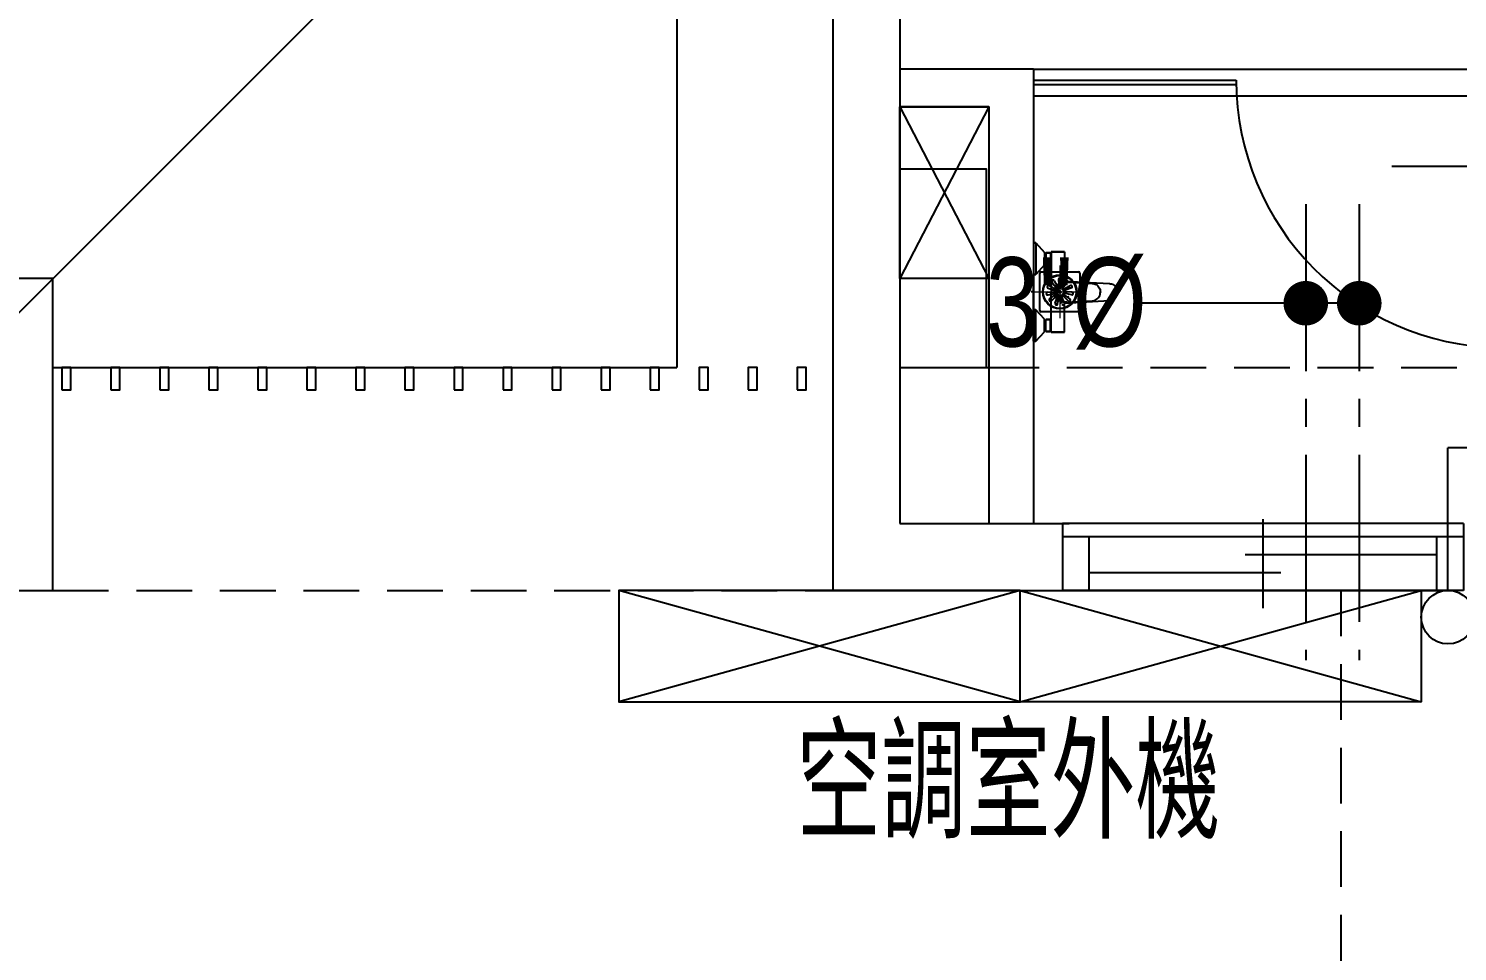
# Model space of a CAD drawing. Header units: millimetres. Extents: x 98197 to 106565, y 53890 to 60222.
# Drawn here: x 99254.2 to 99574.8, y 56274.6 to 56481.6 of the extents above; entities that cross this region are included whole.
import ezdxf

# ---------------------------------------------------------------- set-up
doc = ezdxf.new("R2010")
doc.units = ezdxf.units.MM
doc.header["$LTSCALE"] = 50
doc.header["$MEASUREMENT"] = 0
for name, pattern in [('CENTER', [2, 1.25, -0.25, 0.25, -0.25]), ('CENTER2', [1.125, 0.75, -0.125, 0.125, -0.125]), ('HIDDEN', [0.375, 0.25, -0.125])]:
    doc.linetypes.add(name, pattern=pattern)
doc.layers.get('0').update_dxf_attribs({"color": 8, "linetype": 'CONTINUOUS'})
for name, color, linetype in [('00', 7, 'HIDDEN'), ('35', 4, 'CENTER2'), ('36雨排水', 3, 'CONTINUOUS')]:
    doc.layers.add(name, color=color, linetype=linetype)
doc.layers.add('CENTE', color=8, linetype='CENTER', lineweight=9)
doc.styles.add('CHINA', font='c2', dxfattribs={"bigfont": 'china'})
doc.styles.add('CHINESET', font='c2.shx', dxfattribs={"bigfont": 'china.shx'})

# ---------------------------------------------------------------- blocks, each defined once
blk = doc.blocks.new('1111111')
at = {"layer": '36雨排水', "linetype": 'Continuous'}
blk.add_line((4902.82, 3830.25), (4712.61, 3640.04), dxfattribs=at)
blk = doc.blocks.new('*U45', base_point=(551368.96, 44174.06))
for p, q in [((551368.96, 44185.56), (551368.96, 44165.56)), ((551323.96, 44166.56), (551323.96, 44181.56)), ((551413.96, 44181.56), (551323.96, 44181.56)), ((551329.96, 44181.56), (551329.96, 44169.56)), ((551407.96, 44181.56), (551407.96, 44169.56)), ((551413.96, 44166.56), (551413.96, 44181.56)), ((551329.96, 44177.56), (551372.96, 44177.56)), ((551407.96, 44173.56), (551364.96, 44173.56)), ((551413.96, 44169.56), (551323.96, 44169.56)), ((551413.96, 44166.56), (551323.96, 44166.56))]:
    blk.add_line(p, q)
blk = doc.blocks.new('1247A')
for p, q in [((-13298.51, 8267.25), (-13298.01, 8267.25)), ((-13298.01, 8267.25), (-13298.51, 8267.25)), ((-13298.51, 8267.25), (-13298.51, 8267.12)), ((-13298.51, 8267.12), (-13298.51, 8266.77)), ((-13298.51, 8266.77), (-13298.51, 8266.2)), ((-13298.51, 8266.2), (-13298.51, 8265.46)), ((-13298.51, 8265.46), (-13298.51, 8264.61)), ((-13298.51, 8264.61), (-13298.51, 8263.7)), ((-13298.01, 8267.25), (-13296.01, 8265.12)), ((-13298.01, 8267.25), (-13296.01, 8265.12)), ((-13298.01, 8267.25), (-13298.01, 8267.12)), ((-13298.01, 8267.12), (-13298.01, 8266.77)), ((-13298.01, 8266.77), (-13298.01, 8266.2)), ((-13298.01, 8266.2), (-13298.01, 8265.46)), ((-13298.01, 8265.46), (-13298.01, 8264.61)), ((-13298.01, 8264.61), (-13298.01, 8263.7)), ((-13296.01, 8265.12), (-13296.01, 8265.07)), ((-13296.01, 8265.07), (-13296.01, 8264.93)), ((-13296.01, 8264.93), (-13296.01, 8264.82)), ((-13296.01, 8264.93), (-13296.01, 8264.7)), ((-13296.01, 8264.82), (-13295.91, 8264.82)), ((-13296.01, 8264.82), (-13296.01, 8264.77)), ((-13295.91, 8264.82), (-13296.01, 8264.82)), ((-13296.01, 8264.77), (-13296.01, 8264.66)), ((-13296.01, 8264.7), (-13296.01, 8264.41)), ((-13296.01, 8264.66), (-13296.01, 8264.49)), ((-13296.01, 8264.49), (-13296.01, 8264.26)), ((-13296.01, 8264.41), (-13296.01, 8264.06)), ((-13296.01, 8264.26), (-13296.01, 8263.98)), ((-13296.01, 8264.06), (-13296.01, 8263.7)), ((-13295.71, 8265.02), (-13295.91, 8264.82)), ((-13295.91, 8264.82), (-13295.91, 8264.77)), ((-13295.91, 8264.77), (-13295.91, 8264.66)), ((-13295.91, 8264.66), (-13295.91, 8264.49)), ((-13295.91, 8264.49), (-13295.91, 8264.26)), ((-13295.91, 8264.26), (-13295.91, 8263.98)), ((-13295.71, 8265.02), (-13295.51, 8265.02)), ((-13295.51, 8265.02), (-13295.71, 8265.02)), ((-13295.71, 8265.02), (-13295.71, 8264.97)), ((-13295.71, 8264.97), (-13295.71, 8262.38)), ((-13295.51, 8265.02), (-13295.21, 8265.02)), ((-13295.21, 8265.02), (-13295.51, 8265.02)), ((-13294.91, 8265.02), (-13295.21, 8265.02)), ((-13295.21, 8265.02), (-13294.91, 8265.02)), ((-13294.91, 8265.02), (-13294.71, 8265.02)), ((-13294.71, 8265.02), (-13294.91, 8265.02)), ((-13294.71, 8265.02), (-13294.51, 8264.82)), ((-13294.71, 8265.02), (-13294.71, 8264.97)), ((-13294.71, 8264.97), (-13294.71, 8262.38)), ((-13294.01, 8265.2), (-13294.51, 8265.2)), ((-13294.51, 8265.2), (-13294.01, 8265.2)), ((-13294.51, 8265.2), (-13294.51, 8265.14)), ((-13294.51, 8265.14), (-13294.51, 8256.2)), ((-13294.51, 8265.14), (-13294.51, 8256.2)), ((-13293.51, 8265.2), (-13294.01, 8265.2)), ((-13294.01, 8265.2), (-13293.51, 8265.2)), ((-13293, 8265.2), (-13293.51, 8265.2)), ((-13293.51, 8265.2), (-13293, 8265.2)), ((-13293, 8265.2), (-13292.54, 8265.2)), ((-13292.54, 8265.2), (-13293, 8265.2)), ((-13292.54, 8265.2), (-13292.13, 8265.2)), ((-13292.13, 8265.2), (-13292.54, 8265.2)), ((-13292.13, 8265.2), (-13291.82, 8265.2)), ((-13291.82, 8265.2), (-13292.13, 8265.2)), ((-13291.82, 8265.2), (-13291.63, 8265.2)), ((-13291.63, 8265.2), (-13291.82, 8265.2)), ((-13291.63, 8265.2), (-13291.55, 8265.2)), ((-13291.55, 8265.2), (-13291.63, 8265.2)), ((-13291.55, 8265.2), (-13291.51, 8265.14)), ((-13291.51, 8265.14), (-13291.51, 8258.66)), ((-13291.51, 8265.14), (-13291.51, 8258.66)), ((-13298.51, 8263.7), (-13298.51, 8262.79)), ((-13298.51, 8262.79), (-13298.51, 8261.93)), ((-13298.51, 8261.93), (-13298.51, 8261.19)), ((-13298.51, 8261.19), (-13298.51, 8260.63)), ((-13298.01, 8263.7), (-13298.01, 8262.79)), ((-13298.01, 8262.79), (-13298.01, 8261.93)), ((-13296.01, 8262.28), (-13298.01, 8260.15)), ((-13298.01, 8261.93), (-13298.01, 8261.19)), ((-13298.01, 8261.19), (-13298.01, 8260.63)), ((-13296.01, 8263.98), (-13296.01, 8263.7)), ((-13296.01, 8263.7), (-13296.01, 8263.33)), ((-13296.01, 8263.7), (-13296.01, 8263.42)), ((-13296.01, 8263.42), (-13296.01, 8263.14)), ((-13296.01, 8263.33), (-13296.01, 8262.99)), ((-13296.01, 8263.14), (-13296.01, 8262.91)), ((-13296.01, 8262.99), (-13296.01, 8262.7)), ((-13296.01, 8262.91), (-13296.01, 8262.74)), ((-13296.01, 8262.74), (-13296.01, 8262.62)), ((-13296.01, 8262.7), (-13296.01, 8262.47)), ((-13296.01, 8262.62), (-13296.01, 8262.58)), ((-13296.01, 8262.58), (-13296.01, 8262.47)), ((-13296.01, 8262.58), (-13295.91, 8262.58)), ((-13295.91, 8262.58), (-13296.01, 8262.58)), ((-13296.01, 8262.47), (-13296.01, 8262.33)), ((-13296.01, 8262.33), (-13296.01, 8262.28)), ((-13295.91, 8263.98), (-13295.91, 8263.7)), ((-13295.91, 8263.7), (-13295.91, 8263.42)), ((-13295.91, 8263.42), (-13295.91, 8263.14)), ((-13295.91, 8263.14), (-13295.91, 8262.91)), ((-13295.91, 8262.91), (-13295.91, 8262.74)), ((-13295.91, 8262.74), (-13295.91, 8262.62)), ((-13295.91, 8262.62), (-13295.91, 8262.58)), ((-13295.91, 8262.58), (-13295.71, 8262.38)), ((-13295.21, 8262.38), (-13295.71, 8262.38)), ((-13295.71, 8262.38), (-13295.21, 8262.38)), ((-13294.91, 8262.38), (-13295.21, 8262.38)), ((-13295.21, 8262.38), (-13294.91, 8262.38)), ((-13294.91, 8262.38), (-13294.71, 8262.38)), ((-13294.71, 8262.38), (-13294.91, 8262.38)), ((-13294.51, 8262.58), (-13294.71, 8262.38)), ((-13298.51, 8260.63), (-13298.51, 8260.28)), ((-13298.51, 8260.28), (-13298.51, 8260.15)), ((-13298.51, 8260.15), (-13298.01, 8260.15)), ((-13298.01, 8260.15), (-13298.51, 8260.15)), ((-13298.51, 8252.25), (-13298.51, 8260.15)), ((-13298.01, 8260.63), (-13298.01, 8260.28)), ((-13298.01, 8260.28), (-13298.01, 8260.15)), ((-13293.27, 8257.76), (-13293.61, 8257.29)), ((-13293.14, 8257.75), (-13293.32, 8257.54)), ((-13292.81, 8258.11), (-13293.27, 8257.76)), ((-13292.95, 8257.94), (-13293.14, 8257.75)), ((-13292.72, 8258.11), (-13292.95, 8257.94)), ((-13292.29, 8258.32), (-13292.81, 8258.11)), ((-13292.48, 8258.22), (-13292.72, 8258.11)), ((-13292.5, 8257.79), (-13292.69, 8257.57)), ((-13292.3, 8257.98), (-13292.5, 8257.79)), ((-13292.06, 8258.16), (-13292.3, 8257.98)), ((-13291.98, 8258.37), (-13292.29, 8258.32)), ((-13291.98, 8258.37), (-13292.29, 8258.32)), ((-13291.81, 8258.28), (-13292.06, 8258.16)), ((-13291.28, 8258.43), (-13291.98, 8258.37)), ((-13291.55, 8258.37), (-13291.81, 8258.28)), ((-13291.28, 8258.43), (-13291.55, 8258.37)), ((-13291.51, 8258.66), (-13281.48, 8258.1)), ((-13290.99, 8258.46), (-13291.28, 8258.43)), ((-13290.99, 8258.46), (-13290.58, 8258.45)), ((-13290.58, 8258.45), (-13290.21, 8258.44)), ((-13290.21, 8258.44), (-13289.79, 8258.42)), ((-13289.79, 8258.42), (-13289.36, 8258.4)), ((-13289.36, 8258.4), (-13289.05, 8258.38)), ((-13289.05, 8258.38), (-13285.35, 8258.15)), ((-13285.35, 8258.15), (-13285.11, 8258.13)), ((-13285.11, 8258.13), (-13284.87, 8258.08)), ((-13284.87, 8258.08), (-13284.64, 8257.99)), ((-13284.64, 8257.99), (-13284.43, 8257.89)), ((-13284.43, 8257.89), (-13284.22, 8257.74)), ((-13284.22, 8257.74), (-13284.05, 8257.57)), ((-13281.48, 8258.1), (-13281.23, 8258.08)), ((-13281.23, 8258.08), (-13280.99, 8258.03)), ((-13280.99, 8258.03), (-13280.76, 8257.95)), ((-13280.76, 8257.95), (-13280.54, 8257.85)), ((-13280.54, 8257.85), (-13280.33, 8257.7)), ((-13280.33, 8257.7), (-13280.16, 8257.54)), ((-13294.51, 8247.26), (-13294.51, 8256.2)), ((-13294.51, 8247.26), (-13294.51, 8256.2)), ((-13293.82, 8256.76), (-13293.9, 8256.2)), ((-13293.82, 8255.64), (-13293.9, 8256.2)), ((-13293.61, 8257.29), (-13293.82, 8256.76)), ((-13293.61, 8255.11), (-13293.82, 8255.64)), ((-13293.72, 8256.49), (-13293.74, 8256.2)), ((-13293.72, 8255.91), (-13293.74, 8256.2)), ((-13293.67, 8256.76), (-13293.72, 8256.49)), ((-13293.67, 8255.64), (-13293.72, 8255.91)), ((-13293.58, 8257.04), (-13293.67, 8256.76)), ((-13293.58, 8255.36), (-13293.67, 8255.64)), ((-13293.27, 8254.64), (-13293.61, 8255.11)), ((-13293.48, 8257.29), (-13293.58, 8257.04)), ((-13293.48, 8255.11), (-13293.58, 8255.36)), ((-13293.32, 8257.54), (-13293.48, 8257.29)), ((-13293.32, 8254.86), (-13293.48, 8255.11)), ((-13293.14, 8254.65), (-13293.32, 8254.86)), ((-13292.81, 8254.29), (-13293.27, 8254.64)), ((-13292.95, 8254.46), (-13293.14, 8254.65)), ((-13293.11, 8256.5), (-13293.13, 8256.2)), ((-13293.11, 8255.9), (-13293.13, 8256.2)), ((-13293.05, 8256.78), (-13293.11, 8256.5)), ((-13293.05, 8255.62), (-13293.11, 8255.9)), ((-13292.97, 8257.06), (-13293.05, 8256.78)), ((-13292.97, 8255.34), (-13293.05, 8255.62)), ((-13292.85, 8257.33), (-13292.97, 8257.06)), ((-13292.85, 8255.07), (-13292.97, 8255.34)), ((-13292.72, 8254.29), (-13292.95, 8254.46)), ((-13292.69, 8257.57), (-13292.85, 8257.33)), ((-13292.69, 8254.83), (-13292.85, 8255.07)), ((-13292.5, 8254.61), (-13292.69, 8254.83)), ((-13292.3, 8254.42), (-13292.5, 8254.61)), ((-13290.79, 8257.38), (-13290.8, 8257.36)), ((-13290.8, 8257.36), (-13290.8, 8257.33)), ((-13290.8, 8257.33), (-13290.8, 8257.31)), ((-13290.8, 8257.31), (-13290.79, 8257.28)), ((-13290.8, 8255.09), (-13290.79, 8255.11)), ((-13290.8, 8255.07), (-13290.8, 8255.09)), ((-13290.8, 8255.04), (-13290.8, 8255.07)), ((-13290.79, 8255.02), (-13290.8, 8255.04)), ((-13290.77, 8257.41), (-13290.79, 8257.38)), ((-13290.79, 8257.28), (-13290.77, 8257.26)), ((-13290.79, 8255.11), (-13290.77, 8255.14)), ((-13290.77, 8254.99), (-13290.79, 8255.02)), ((-13290.75, 8257.42), (-13290.77, 8257.41)), ((-13290.77, 8257.26), (-13290.75, 8257.25)), ((-13290.77, 8255.14), (-13290.75, 8255.15)), ((-13290.75, 8254.98), (-13290.77, 8254.99)), ((-13290.72, 8257.43), (-13290.75, 8257.42)), ((-13290.75, 8257.25), (-13290.72, 8257.24)), ((-13290.75, 8255.15), (-13290.72, 8255.16)), ((-13290.72, 8254.97), (-13290.75, 8254.98)), ((-13290.7, 8257.43), (-13290.72, 8257.43)), ((-13290.72, 8257.24), (-13290.7, 8257.23)), ((-13290.72, 8255.16), (-13290.7, 8255.17)), ((-13290.7, 8254.97), (-13290.72, 8254.97)), ((-13290.7, 8257.43), (-13290.67, 8257.43)), ((-13290.67, 8257.24), (-13290.7, 8257.23)), ((-13290.67, 8255.16), (-13290.7, 8255.17)), ((-13290.7, 8254.97), (-13290.67, 8254.97)), ((-13290.67, 8257.43), (-13290.65, 8257.42)), ((-13290.65, 8257.25), (-13290.67, 8257.24)), ((-13290.65, 8255.15), (-13290.67, 8255.16)), ((-13290.67, 8254.97), (-13290.65, 8254.98)), ((-13290.65, 8257.42), (-13290.63, 8257.41)), ((-13290.63, 8257.26), (-13290.65, 8257.25)), ((-13290.63, 8255.14), (-13290.65, 8255.15)), ((-13290.65, 8254.98), (-13290.63, 8254.99)), ((-13290.63, 8257.41), (-13290.61, 8257.38)), ((-13290.61, 8257.28), (-13290.63, 8257.26)), ((-13290.61, 8255.11), (-13290.63, 8255.14)), ((-13290.63, 8254.99), (-13290.61, 8255.02)), ((-13290.61, 8257.38), (-13290.6, 8257.36)), ((-13290.6, 8257.31), (-13290.61, 8257.28)), ((-13290.6, 8255.09), (-13290.61, 8255.11)), ((-13290.61, 8255.02), (-13290.6, 8255.04)), ((-13290.6, 8257.36), (-13290.6, 8257.33)), ((-13290.6, 8257.33), (-13290.6, 8257.31)), ((-13290.6, 8255.07), (-13290.6, 8255.09)), ((-13290.6, 8255.04), (-13290.6, 8255.07)), ((-13284.64, 8254.41), (-13284.43, 8254.51)), ((-13284.43, 8254.51), (-13284.22, 8254.66)), ((-13284.22, 8254.66), (-13284.05, 8254.83)), ((-13284.05, 8257.57), (-13283.89, 8257.39)), ((-13284.05, 8254.83), (-13283.89, 8255.01)), ((-13283.89, 8257.39), (-13283.75, 8257.17)), ((-13283.89, 8255.01), (-13283.75, 8255.23)), ((-13283.75, 8257.17), (-13283.65, 8256.95)), ((-13283.75, 8255.23), (-13283.65, 8255.45)), ((-13283.65, 8256.95), (-13283.57, 8256.7)), ((-13283.65, 8255.45), (-13283.57, 8255.7)), ((-13283.57, 8256.7), (-13283.52, 8256.46)), ((-13283.57, 8255.7), (-13283.52, 8255.94)), ((-13283.52, 8256.46), (-13283.5, 8256.2)), ((-13283.52, 8255.94), (-13283.5, 8256.2)), ((-13280.99, 8254.37), (-13280.76, 8254.45)), ((-13280.76, 8254.45), (-13280.54, 8254.55)), ((-13280.54, 8254.55), (-13280.33, 8254.7)), ((-13280.33, 8254.7), (-13280.16, 8254.86)), ((-13280.16, 8257.54), (-13280, 8257.36)), ((-13280.16, 8254.86), (-13280, 8255.04)), ((-13280, 8257.36), (-13279.85, 8257.15)), ((-13280, 8255.04), (-13279.85, 8255.25)), ((-13279.85, 8257.15), (-13279.75, 8256.93)), ((-13279.85, 8255.25), (-13279.75, 8255.47)), ((-13279.75, 8256.93), (-13279.68, 8256.69)), ((-13279.75, 8256.93), (-13279.68, 8256.69)), ((-13279.75, 8255.47), (-13279.68, 8255.71)), ((-13279.75, 8255.47), (-13279.68, 8255.71)), ((-13279.68, 8256.69), (-13279.63, 8256.45)), ((-13279.68, 8256.69), (-13279.63, 8256.45)), ((-13279.68, 8255.71), (-13279.63, 8255.95)), ((-13279.68, 8255.71), (-13279.63, 8255.95)), ((-13279.63, 8256.45), (-13279.61, 8256.2)), ((-13279.63, 8256.45), (-13279.61, 8256.2)), ((-13279.63, 8255.95), (-13279.61, 8256.2)), ((-13279.63, 8255.95), (-13279.61, 8256.2)), ((-13298.01, 8252.25), (-13298.51, 8252.25)), ((-13298.51, 8252.12), (-13298.51, 8252.25)), ((-13298.51, 8252.25), (-13298.01, 8252.25)), ((-13298.51, 8251.77), (-13298.51, 8252.12)), ((-13298.51, 8251.2), (-13298.51, 8251.77)), ((-13296.01, 8250.12), (-13298.01, 8252.25)), ((-13298.01, 8252.12), (-13298.01, 8252.25)), ((-13298.01, 8251.77), (-13298.01, 8252.12)), ((-13298.01, 8251.2), (-13298.01, 8251.77)), ((-13292.29, 8254.08), (-13292.81, 8254.29)), ((-13292.48, 8254.18), (-13292.72, 8254.29)), ((-13292.06, 8254.24), (-13292.3, 8254.42)), ((-13291.98, 8254.03), (-13292.29, 8254.08)), ((-13291.98, 8254.03), (-13292.29, 8254.08)), ((-13291.81, 8254.12), (-13292.06, 8254.24)), ((-13291.28, 8253.96), (-13291.98, 8254.03)), ((-13291.55, 8254.03), (-13291.81, 8254.12)), ((-13291.28, 8253.96), (-13291.55, 8254.03)), ((-13291.51, 8253.74), (-13281.48, 8254.3)), ((-13291.51, 8247.26), (-13291.51, 8253.74)), ((-13291.51, 8247.26), (-13291.51, 8253.74)), ((-13290.99, 8253.94), (-13291.28, 8253.96)), ((-13290.99, 8253.94), (-13290.58, 8253.95)), ((-13290.58, 8253.95), (-13290.21, 8253.96)), ((-13290.21, 8253.96), (-13289.79, 8253.98)), ((-13289.79, 8253.98), (-13289.36, 8254)), ((-13289.36, 8254), (-13289.05, 8254.02)), ((-13289.05, 8254.02), (-13285.35, 8254.25)), ((-13285.35, 8254.25), (-13285.11, 8254.27)), ((-13285.11, 8254.27), (-13284.87, 8254.32)), ((-13284.87, 8254.32), (-13284.64, 8254.41)), ((-13281.48, 8254.3), (-13281.23, 8254.32)), ((-13281.23, 8254.32), (-13280.99, 8254.37)), ((-13298.51, 8250.46), (-13298.51, 8251.2)), ((-13298.51, 8249.61), (-13298.51, 8250.46)), ((-13298.51, 8248.7), (-13298.51, 8249.61)), ((-13298.51, 8247.79), (-13298.51, 8248.7)), ((-13298.01, 8250.46), (-13298.01, 8251.2)), ((-13298.01, 8249.61), (-13298.01, 8250.46)), ((-13298.01, 8248.7), (-13298.01, 8249.61)), ((-13298.01, 8247.79), (-13298.01, 8248.7)), ((-13296.01, 8250.07), (-13296.01, 8250.12)), ((-13296.01, 8249.93), (-13296.01, 8250.07)), ((-13296.01, 8249.7), (-13296.01, 8249.93)), ((-13296.01, 8249.82), (-13296.01, 8249.93)), ((-13295.91, 8249.82), (-13296.01, 8249.82)), ((-13296.01, 8249.77), (-13296.01, 8249.82)), ((-13296.01, 8249.82), (-13295.91, 8249.82)), ((-13296.01, 8249.66), (-13296.01, 8249.77)), ((-13296.01, 8249.41), (-13296.01, 8249.7)), ((-13296.01, 8249.49), (-13296.01, 8249.66)), ((-13296.01, 8249.26), (-13296.01, 8249.49)), ((-13296.01, 8249.06), (-13296.01, 8249.41)), ((-13296.01, 8248.98), (-13296.01, 8249.26)), ((-13296.01, 8248.7), (-13296.01, 8249.06)), ((-13296.01, 8248.7), (-13296.01, 8248.98)), ((-13296.01, 8248.42), (-13296.01, 8248.7)), ((-13296.01, 8248.33), (-13296.01, 8248.7)), ((-13296.01, 8248.14), (-13296.01, 8248.42)), ((-13296.01, 8247.99), (-13296.01, 8248.33)), ((-13296.01, 8247.91), (-13296.01, 8248.14)), ((-13295.91, 8249.82), (-13295.71, 8250.02)), ((-13295.91, 8249.77), (-13295.91, 8249.82)), ((-13295.91, 8249.66), (-13295.91, 8249.77)), ((-13295.91, 8249.49), (-13295.91, 8249.66)), ((-13295.91, 8249.26), (-13295.91, 8249.49)), ((-13295.91, 8248.98), (-13295.91, 8249.26)), ((-13295.91, 8248.7), (-13295.91, 8248.98)), ((-13295.91, 8248.42), (-13295.91, 8248.7)), ((-13295.91, 8248.14), (-13295.91, 8248.42)), ((-13295.91, 8247.91), (-13295.91, 8248.14)), ((-13295.71, 8250.02), (-13295.21, 8250.02)), ((-13295.71, 8247.43), (-13295.71, 8250.02)), ((-13295.21, 8250.02), (-13295.71, 8250.02)), ((-13295.21, 8250.02), (-13294.91, 8250.02)), ((-13294.91, 8250.02), (-13295.21, 8250.02)), ((-13294.71, 8250.02), (-13294.91, 8250.02)), ((-13294.91, 8250.02), (-13294.71, 8250.02)), ((-13294.51, 8249.82), (-13294.71, 8250.02)), ((-13294.71, 8247.43), (-13294.71, 8250.02)), ((-13298.51, 8246.93), (-13298.51, 8247.79)), ((-13298.51, 8246.19), (-13298.51, 8246.93)), ((-13298.51, 8245.63), (-13298.51, 8246.19)), ((-13298.51, 8245.28), (-13298.51, 8245.63)), ((-13298.51, 8245.15), (-13298.51, 8245.28)), ((-13298.01, 8245.15), (-13298.51, 8245.15)), ((-13298.51, 8245.15), (-13298.01, 8245.15)), ((-13298.01, 8246.93), (-13298.01, 8247.79)), ((-13298.01, 8245.15), (-13296.01, 8247.28)), ((-13298.01, 8245.15), (-13296.01, 8247.28)), ((-13298.01, 8246.19), (-13298.01, 8246.93)), ((-13298.01, 8245.63), (-13298.01, 8246.19)), ((-13298.01, 8245.28), (-13298.01, 8245.63)), ((-13298.01, 8245.15), (-13298.01, 8245.28)), ((-13296.01, 8247.7), (-13296.01, 8247.99)), ((-13296.01, 8247.74), (-13296.01, 8247.91)), ((-13296.01, 8247.62), (-13296.01, 8247.74)), ((-13296.01, 8247.47), (-13296.01, 8247.7)), ((-13296.01, 8247.58), (-13296.01, 8247.62)), ((-13295.91, 8247.58), (-13296.01, 8247.58)), ((-13296.01, 8247.58), (-13295.91, 8247.58)), ((-13296.01, 8247.47), (-13296.01, 8247.58)), ((-13296.01, 8247.33), (-13296.01, 8247.47)), ((-13296.01, 8247.28), (-13296.01, 8247.33)), ((-13295.91, 8247.74), (-13295.91, 8247.91)), ((-13295.91, 8247.62), (-13295.91, 8247.74)), ((-13295.91, 8247.58), (-13295.91, 8247.62)), ((-13295.71, 8247.38), (-13295.91, 8247.58)), ((-13295.71, 8247.38), (-13295.71, 8247.43)), ((-13295.51, 8247.38), (-13295.71, 8247.38)), ((-13295.71, 8247.38), (-13295.51, 8247.38)), ((-13295.21, 8247.38), (-13295.51, 8247.38)), ((-13295.51, 8247.38), (-13295.21, 8247.38)), ((-13295.21, 8247.38), (-13294.91, 8247.38)), ((-13294.91, 8247.38), (-13295.21, 8247.38)), ((-13294.71, 8247.38), (-13294.91, 8247.38)), ((-13294.91, 8247.38), (-13294.71, 8247.38)), ((-13294.71, 8247.38), (-13294.51, 8247.58)), ((-13294.71, 8247.38), (-13294.71, 8247.43)), ((-13294.51, 8247.2), (-13294.51, 8247.26)), ((-13294.51, 8247.2), (-13294.01, 8247.2)), ((-13294.01, 8247.2), (-13294.51, 8247.2)), ((-13294.01, 8247.2), (-13293.51, 8247.2)), ((-13293.51, 8247.2), (-13294.01, 8247.2)), ((-13293.51, 8247.2), (-13293, 8247.2)), ((-13293, 8247.2), (-13293.51, 8247.2)), ((-13292.54, 8247.2), (-13293, 8247.2)), ((-13293, 8247.2), (-13292.54, 8247.2)), ((-13292.13, 8247.2), (-13292.54, 8247.2)), ((-13292.54, 8247.2), (-13292.13, 8247.2)), ((-13291.82, 8247.2), (-13292.13, 8247.2)), ((-13292.13, 8247.2), (-13291.82, 8247.2)), ((-13291.63, 8247.2), (-13291.82, 8247.2)), ((-13291.82, 8247.2), (-13291.63, 8247.2)), ((-13291.55, 8247.2), (-13291.63, 8247.2)), ((-13291.63, 8247.2), (-13291.55, 8247.2)), ((-13291.55, 8247.2), (-13291.51, 8247.26))]:
    blk.add_line(p, q)
at = {"color": 3}
blk.add_line((-13298.51, 8256.25), (-13299.01, 8256.25), dxfattribs=at)
blk = doc.blocks.new('10D')
at = {"color": 9, "true_color": 0xc9c9c9}
for p, q in [((-31147.44, 14844.37), (-31147.44, 14852.77)), ((-31147.14, 14853.07), (-31138.74, 14853.07)), ((-31138.44, 14852.77), (-31138.44, 14844.37)), ((-31145.71, 14848.48), (-31143.91, 14848.59)), ((-31145.52, 14849.42), (-31143.87, 14848.83)), ((-31145.32, 14849.99), (-31143.75, 14849.1)), ((-31144.65, 14850.68), (-31143.58, 14849.29)), ((-31144.18, 14851.05), (-31143.33, 14849.45)), ((-31143.24, 14851.27), (-31143.09, 14849.52)), ((-31143.14, 14848.62), (-31143.14, 14848.52)), ((-31143.14, 14848.62), (-31143.04, 14848.62)), ((-31143.14, 14848.52), (-31143.09, 14848.52)), ((-31143.14, 14848.52), (-31143.04, 14848.52)), ((-31142.99, 14848.77), (-31142.89, 14848.77)), ((-31142.99, 14848.67), (-31142.99, 14848.77)), ((-31142.99, 14848.38), (-31142.99, 14848.47)), ((-31142.99, 14848.38), (-31142.89, 14848.38)), ((-31142.89, 14848.67), (-31142.89, 14848.77)), ((-31142.89, 14848.38), (-31142.89, 14848.47)), ((-31142.75, 14848.62), (-31142.84, 14848.62)), ((-31142.75, 14848.52), (-31142.84, 14848.52)), ((-31142.64, 14851.32), (-31142.79, 14849.52)), ((-31142.79, 14848.52), (-31142.75, 14848.52)), ((-31142.75, 14848.62), (-31142.75, 14848.52)), ((-31141.73, 14851), (-31142.56, 14849.45)), ((-31141.21, 14850.72), (-31142.3, 14849.29)), ((-31140.61, 14849.96), (-31142.14, 14849.1)), ((-31140.32, 14849.44), (-31142.02, 14848.83)), ((-31140.23, 14848.48), (-31141.98, 14848.59)), ((-31145.57, 14847.89), (-31143.86, 14848.29)), ((-31145.22, 14847), (-31143.76, 14848.06)), ((-31144.79, 14846.58), (-31143.56, 14847.84)), ((-31144.01, 14846.02), (-31143.36, 14847.7)), ((-31143.42, 14845.9), (-31143.07, 14847.62)), ((-31142.46, 14845.85), (-31142.82, 14847.62)), ((-31141.9, 14846.06), (-31142.53, 14847.7)), ((-31141.06, 14846.54), (-31142.32, 14847.84)), ((-31140.71, 14847.03), (-31142.13, 14848.06)), ((-31140.26, 14847.88), (-31142.03, 14848.29)), ((-31138.74, 14844.07), (-31147.14, 14844.07))]:
    blk.add_line(p, q, dxfattribs=at)
for radius in [3.8, 3.7, 0.275]:
    blk.add_circle((-31142.94, 14848.57), radius, dxfattribs=at)
for centre, radius, start, end in [((-31147.14, 14852.77), 0.3, 90, 180), ((-31142.94, 14851.32), 0.3, 0, 189.5273), ((-31138.74, 14852.77), 0.3, 0, 90), ((-31145.67, 14848.18), 0.3, 98.1818, 287.7091), ((-31145.45, 14849.71), 0.3, 65.4545, 254.9818), ((-31144.43, 14850.89), 0.3, 32.7273, 222.2546), ((-31143.88, 14848.44), 0.15, 278.1818, 98.1818), ((-31143.81, 14848.97), 0.15, 245.4545, 65.4545), ((-31143.46, 14849.37), 0.15, 212.7273, 32.7273), ((-31142.94, 14849.52), 0.15, 180, 0), ((-31143.04, 14848.67), 0.05, 270, 0), ((-31143.04, 14848.47), 0.05, 0, 90), ((-31142.84, 14848.67), 0.05, 180, 270), ((-31142.84, 14848.47), 0.05, 90, 180), ((-31142.43, 14849.37), 0.15, 147.2727, 327.2727), ((-31142.08, 14848.97), 0.15, 114.5455, 294.5455), ((-31142, 14848.44), 0.15, 81.8182, 261.8182), ((-31141.46, 14850.89), 0.3, 327.2727, 156.8), ((-31140.44, 14849.71), 0.3, 294.5455, 124.0727), ((-31140.22, 14848.18), 0.3, 261.8182, 91.3455), ((-31145.02, 14846.77), 0.3, 130.9091, 320.4364), ((-31143.72, 14845.93), 0.3, 163.6364, 353.1636), ((-31143.66, 14847.95), 0.15, 310.9091, 130.9091), ((-31143.21, 14847.66), 0.15, 343.6364, 163.6364), ((-31142.68, 14847.66), 0.15, 16.3636, 196.3636), ((-31142.17, 14845.93), 0.3, 196.3636, 25.8909), ((-31142.23, 14847.95), 0.15, 49.0909, 229.0909), ((-31140.87, 14846.77), 0.3, 229.0909, 58.6182), ((-31147.14, 14844.37), 0.3, 180, 270), ((-31138.74, 14844.37), 0.3, 270, 0)]:
    blk.add_arc(centre, radius, start, end, dxfattribs=at)
at = {"layer": 'CENTE', "color": 8}
for p, q in [((-31142.94, 14854.47), (-31142.94, 14842.67)), ((-31148.84, 14848.57), (-31137.04, 14848.57))]:
    blk.add_line(p, q, dxfattribs=at)

msp = doc.modelspace()

# ---------------------------------------------------------------- linework, layer by layer
for p, q in [((99449.654, 56635.566), (99449.654, 56370.566)), ((99399.654, 56620.566), (99399.654, 56405.566)), ((99434.654, 56620.566), (99434.654, 56355.566)), ((99479.654, 56472.566), (99586.154, 56472.566)), ((99479.654, 56470.066), (99525.154, 56470.066)), ((99479.654, 56469.066), (99525.163, 56469.066)), ((99449.654, 56464.066), (99469.654, 56425.566)), ((99469.654, 56464.066), (99449.654, 56425.566)), ((99479.654, 56466.566), (99586.154, 56466.566)), ((99469.654, 56425.566), (99449.654, 56425.566)), ((99259.654, 56405.566), (99399.654, 56405.566)), ((99449.654, 56370.566), (99487.654, 56370.566)), ((99434.654, 56355.566), (99486.154, 56355.566))]:
    msp.add_line(p, q)
at = {"extrusion": (0, 0, -1)}
for p, q in [((99479.654, 56472.566), (99449.654, 56472.566)), ((99479.654, 56472.566), (99479.654, 56370.566)), ((99469.654, 56464.066), (99449.654, 56464.066)), ((99469.654, 56464.066), (99469.654, 56370.566))]:
    msp.add_line(p, q, dxfattribs=at)
at = {"linetype": 'HIDDEN'}
msp.add_line((99259.654, 56355.566), (99434.654, 56355.566), dxfattribs=at)
for points in [[(99449.654, 56464.066), (99469.654, 56464.066), (99469.654, 56425.566), (99449.654, 56425.566)], [(99449.654, 56405.566), (99469.154, 56405.566), (99469.154, 56450.066), (99449.654, 56450.066)], [(99189.654, 56355.566), (99259.654, 56355.566), (99259.654, 56425.566), (99189.654, 56425.566)], [(99261.654, 56400.566), (99263.654, 56400.566), (99263.654, 56405.566), (99261.654, 56405.566)], [(99272.654, 56400.566), (99274.654, 56400.566), (99274.654, 56405.566), (99272.654, 56405.566)], [(99283.654, 56400.566), (99285.654, 56400.566), (99285.654, 56405.566), (99283.654, 56405.566)], [(99294.654, 56400.566), (99296.654, 56400.566), (99296.654, 56405.566), (99294.654, 56405.566)], [(99305.654, 56400.566), (99307.654, 56400.566), (99307.654, 56405.566), (99305.654, 56405.566)], [(99316.654, 56400.566), (99318.654, 56400.566), (99318.654, 56405.566), (99316.654, 56405.566)], [(99327.654, 56400.566), (99329.654, 56400.566), (99329.654, 56405.566), (99327.654, 56405.566)], [(99338.654, 56400.566), (99340.654, 56400.566), (99340.654, 56405.566), (99338.654, 56405.566)], [(99349.654, 56400.566), (99351.654, 56400.566), (99351.654, 56405.566), (99349.654, 56405.566)], [(99360.654, 56400.566), (99362.654, 56400.566), (99362.654, 56405.566), (99360.654, 56405.566)], [(99371.654, 56400.566), (99373.654, 56400.566), (99373.654, 56405.566), (99371.654, 56405.566)], [(99382.654, 56400.566), (99384.654, 56400.566), (99384.654, 56405.566), (99382.654, 56405.566)], [(99393.654, 56400.566), (99395.654, 56400.566), (99395.654, 56405.566), (99393.654, 56405.566)], [(99404.654, 56400.566), (99406.654, 56400.566), (99406.654, 56405.566), (99404.654, 56405.566)], [(99415.654, 56400.566), (99417.654, 56400.566), (99417.654, 56405.566), (99415.654, 56405.566)], [(99426.654, 56400.566), (99428.654, 56400.566), (99428.654, 56405.566), (99426.654, 56405.566)]]:
    msp.add_lwpolyline(points, close=True)
msp.add_arc((99585.169, 56470.072, 0), 60.014, 180.00546, 269.03153)
at = {"layer": '00'}
for p, q in [((99399.654, 57025.566), (99399.654, 56405.566)), ((99449.654, 57025.566), (99449.654, 56405.566)), ((99259.654, 56405.566), (99399.654, 56405.566)), ((99449.654, 56405.566), (99964.654, 56405.566)), ((99259.654, 56355.566), (99964.654, 56355.566)), ((99548.654, 55670.284), (99548.654, 56355.284))]:
    msp.add_line(p, q, dxfattribs=at)
msp.add_lwpolyline([(99189.654, 56355.566), (99259.654, 56355.566), (99259.654, 56425.566), (99189.654, 56425.566)], close=True, dxfattribs=at)
at = {"layer": '35'}
for p, q in [((99560.058, 56450.768), (99627.739, 56450.768)), ((99540.748, 56442.279), (99540.748, 56339.893)), ((99552.748, 56442.279), (99552.748, 56339.893))]:
    msp.add_line(p, q, dxfattribs=at)
at = {"layer": '35', "color": 1, "linetype": 'Continuous'}
msp.add_line((99552.748, 56420.015), (99502.748, 56420.015), dxfattribs=at)
at = {"layer": '35', "color": 3, "linetype": 'Continuous'}
for p, q in [((99476.654, 56355.566), (99386.654, 56330.566)), ((99476.654, 56330.566), (99386.654, 56355.566)), ((99476.654, 56355.566), (99566.654, 56330.566)), ((99476.654, 56330.566), (99566.654, 56355.566))]:
    msp.add_line(p, q, dxfattribs=at)
at = {"layer": '35', "color": 1, "linetype": 'Continuous', "const_width": 5}
for points in [[(99543.248, 56420.015, -1), (99538.248, 56420.015, -1)], [(99555.248, 56420.015, -1), (99550.248, 56420.015, -1)]]:
    msp.add_lwpolyline(points, format="xyb", close=True, dxfattribs=at)
at = {"layer": '35', "color": 3, "linetype": 'Continuous'}
for points in [[(99476.654, 56330.566), (99476.654, 56355.566), (99386.654, 56355.566), (99386.654, 56330.566)], [(99476.654, 56330.566), (99476.654, 56355.566), (99566.654, 56355.566), (99566.654, 56330.566)]]:
    msp.add_lwpolyline(points, close=True, dxfattribs=at)
at = {"layer": '35', "color": 4, "linetype": 'Continuous'}
msp.add_circle((99572.654, 56349.566), 6, dxfattribs=at)
at = {"layer": '36雨排水', "color": 1}
for p in [(99572.654, 56355.566), (99851.154, 56387.566)]:
    msp.add_line(p, (99572.654, 56387.566), dxfattribs=at)

# ---------------------------------------------------------------- block references
for name, p in [('1247A', (112778.16, 48166.317)), ('10D', (130628.498, 41573.995))]:
    msp.add_blockref(name, p)
at = {"xscale": -1, "rotation": 180}
msp.add_blockref('*U45', (99531.154, 56363.066), dxfattribs=at)
at = {"layer": '36雨排水', "linetype": 'Continuous'}
msp.add_blockref('1111111', (94516.291, 52754.768), dxfattribs=at)

# ---------------------------------------------------------------- texts
at = {"layer": '35', "color": 1, "linetype": 'Continuous', "style": 'CHINA', "width": 0.8}
msp.add_text('3"%%C', height=20, dxfattribs=at).set_placement((99468.957, 56410.317))
at = {"layer": '35', "color": 3, "style": 'CHINESET', "width": 0.8}
msp.add_text('空調室外機', height=25, dxfattribs=at).set_placement((99426.512, 56299.815))

doc.saveas('drawing.dxf')
